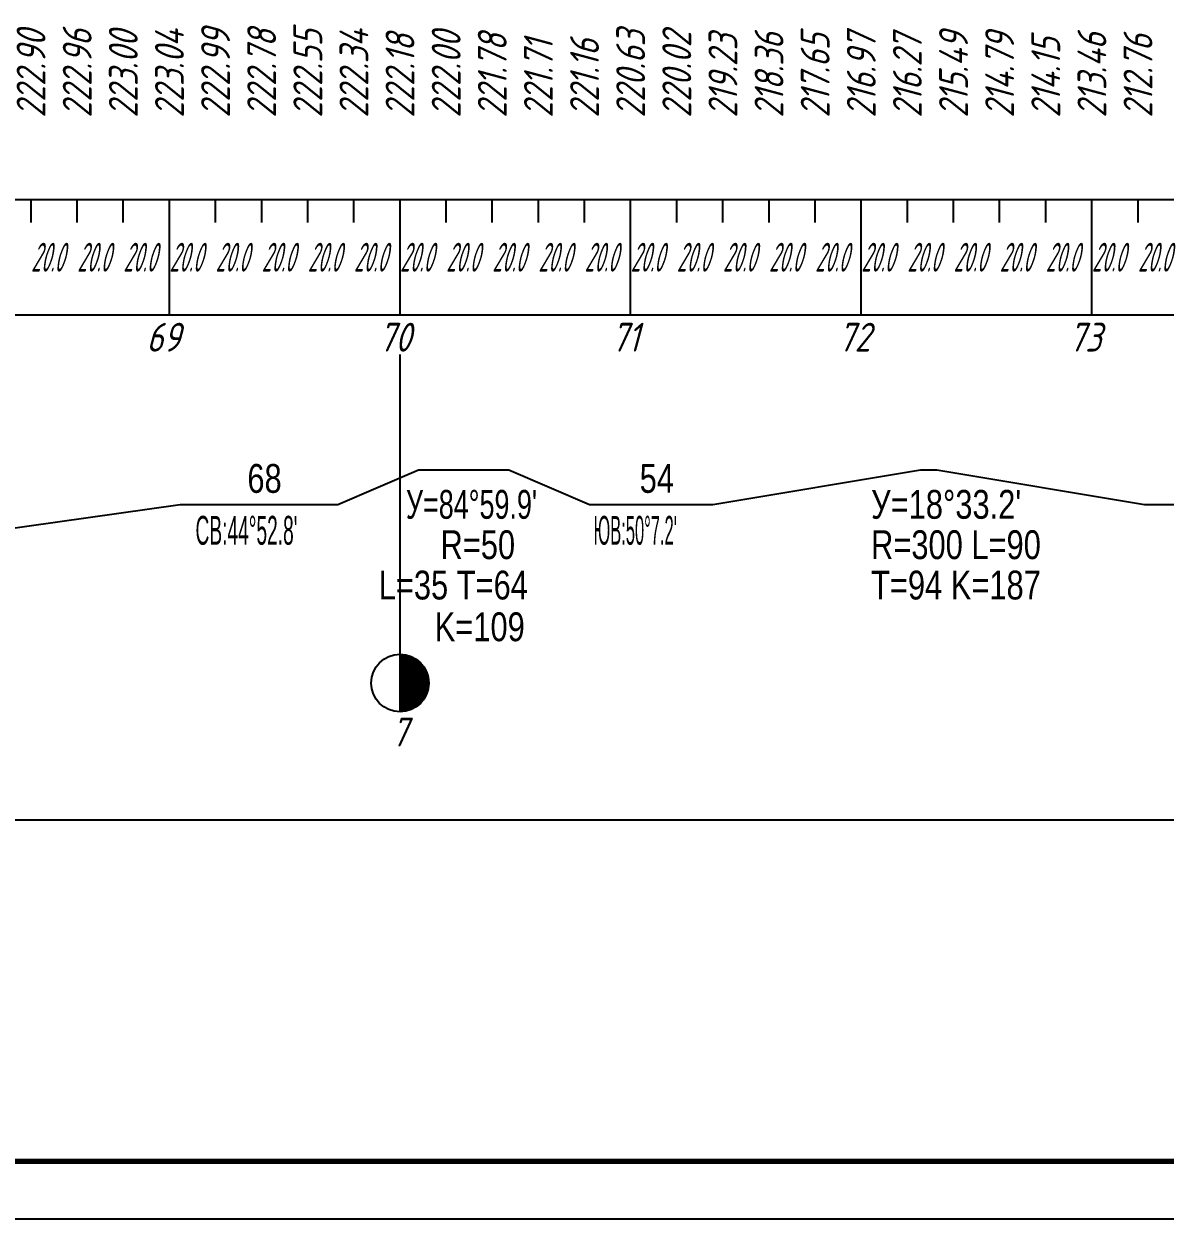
# Model space of a CAD drawing. Extents: x 2172 to 5772, y -842 to -248.
# Drawn here: x 3924 to 4022.9, y -842.5 to -738.8 of the extents above; entities that cross this region are included whole.
import ezdxf

# ---------------------------------------------------------------- set-up
doc = ezdxf.new("R2010")
doc.units = 0
doc.header["$MEASUREMENT"] = 0
doc.linetypes.add('CONTI', pattern=[0])
doc.linetypes.add('TP0', pattern=[0])
doc.layers.get('0').update_dxf_attribs({"linetype": 'CONTINUOUS'})
for name, color, linetype in [('RAMKA', 7, 'CONTI'), ('ПИКЕТЫ', 7, 'CONTINUOUS'), ('ТАБЛИЦА', 7, 'CONTINUOUS'), ('ЧЕРНЫЕ_ОТМЕТКИ', 7, 'CONTINUOUS')]:
    doc.layers.add(name, color=color, linetype=linetype)
doc.styles.add('ГОСТ', font='gost.TTF', dxfattribs={"oblique": 15, "height": 1})

msp = doc.modelspace()

# ---------------------------------------------------------------- linework, layer by layer
at = {"linetype": 'Continuous'}
for p, q in [((3396.6, -754.04), (4356.6, -754.04)), ((3396.6, -764.04), (4356.6, -764.04)), ((3331.6, -807.85), (4356.6, -807.85))]:
    msp.add_line(p, q, dxfattribs=at)
at = {"linetype": 'TP0'}
msp.add_line((4641.6, -842.48), (3301.6, -842.48), dxfattribs=at)
msp.add_line((4641.6, -842.48), (3301.6, -842.48), dxfattribs=at)
at = {"layer": 'RAMKA', "color": 250, "lineweight": 70}
msp.add_line((4636.6, -837.48), (3321.6, -837.48), dxfattribs=at)
at = {"layer": 'ТАБЛИЦА'}
for p, q in [((3956.6, -798.48), (3956.6, -767.48)), ((3956.6, -793.48), (3956.6, -798.48)), ((3956.7, -793.48), (3956.7, -798.48)), ((3956.8, -793.49), (3956.8, -798.47)), ((3956.9, -793.5), (3956.9, -798.46)), ((3957, -793.51), (3957, -798.45)), ((3957.1, -793.53), (3957.1, -798.43)), ((3957.2, -793.55), (3957.2, -798.4)), ((3957.3, -793.58), (3957.3, -798.38)), ((3957.4, -793.61), (3957.4, -798.35)), ((3957.5, -793.65), (3957.5, -798.31)), ((3957.6, -793.69), (3957.6, -798.27)), ((3957.7, -793.73), (3957.7, -798.22)), ((3957.8, -793.78), (3957.8, -798.17)), ((3957.9, -793.84), (3957.9, -798.11)), ((3958, -793.91), (3958, -798.05)), ((3958.1, -793.98), (3958.1, -797.98)), ((3958.2, -794.06), (3958.2, -797.9)), ((3958.3, -794.14), (3958.3, -797.81)), ((3958.4, -794.24), (3958.4, -797.71)), ((3958.5, -794.35), (3958.5, -797.6)), ((3958.6, -794.48), (3958.6, -797.48)), ((3958.7, -794.62), (3958.7, -797.33)), ((3958.8, -794.79), (3958.8, -797.17)), ((3958.9, -795), (3958.9, -796.96)), ((3959, -795.28), (3959, -796.68))]:
    msp.add_line(p, q, dxfattribs=at)
msp.add_circle((3956.6, -795.98), 2.5, dxfattribs=at)
at = {"layer": 'ЧЕРНЫЕ_ОТМЕТКИ'}
for p, q in [((3924.6, -756.04), (3924.6, -754.04)), ((3928.6, -756.04), (3928.6, -754.04)), ((3932.6, -756.04), (3932.6, -754.04)), ((3936.6, -764.04), (3936.6, -754.04)), ((3940.6, -756.04), (3940.6, -754.04)), ((3944.6, -756.04), (3944.6, -754.04)), ((3948.6, -756.04), (3948.6, -754.04)), ((3952.6, -756.04), (3952.6, -754.04)), ((3956.6, -764.04), (3956.6, -754.04)), ((3960.6, -756.04), (3960.6, -754.04)), ((3964.6, -756.04), (3964.6, -754.04)), ((3968.6, -756.04), (3968.6, -754.04)), ((3972.6, -756.04), (3972.6, -754.04)), ((3976.6, -764.04), (3976.6, -754.04)), ((3980.6, -756.04), (3980.6, -754.04)), ((3984.6, -756.04), (3984.6, -754.04)), ((3988.6, -756.04), (3988.6, -754.04)), ((3992.6, -756.04), (3992.6, -754.04)), ((3996.6, -764.04), (3996.6, -754.04)), ((4000.6, -756.04), (4000.6, -754.04)), ((4004.6, -756.04), (4004.6, -754.04)), ((4008.6, -756.04), (4008.6, -754.04)), ((4012.6, -756.04), (4012.6, -754.04)), ((4016.6, -764.04), (4016.6, -754.04)), ((4020.6, -756.04), (4020.6, -754.04)), ((3951.2, -780.48), (3958.2, -777.48)), ((3958.2, -777.48), (3966.03, -777.48)), ((3966.03, -777.48), (3973.03, -780.48)), ((3983.73, -780.48), (4001.73, -777.48)), ((4001.73, -777.48), (4003.16, -777.48)), ((4003.16, -777.48), (4021.16, -780.48)), ((3916.52, -783.48), (3937.52, -780.48)), ((3937.52, -780.48), (3951.2, -780.48)), ((3973.03, -780.48), (3983.73, -780.48)), ((4021.16, -780.48), (4040.66, -780.48))]:
    msp.add_line(p, q, dxfattribs=at)

# ---------------------------------------------------------------- texts
at = {"layer": 'ПИКЕТЫ', "style": 'ГОСТ', "oblique": 15}
for s, p in [('69', (3934.6, -767.23)), ('70', (3954.76, -767.23)), ('71', (3974.93, -767.23)), ('72', (3994.6, -767.23)), ('73', (4014.6, -767.23))]:
    msp.add_text(s, height=2.5, dxfattribs=at).set_placement(p)
at = {"layer": 'ТАБЛИЦА', "style": 'ГОСТ', "oblique": 15}
msp.add_text('7', height=2.5, dxfattribs=at).set_placement((3955.85, -801.48))
at = {"layer": 'ЧЕРНЫЕ_ОТМЕТКИ', "style": 'ГОСТ', "oblique": 15}
for s, p in [('222.90', (3925.85, -746.94)), ('222.96', (3929.85, -746.94)), ('223.00', (3933.85, -746.94)), ('223.04', (3937.85, -746.94)), ('222.99', (3941.85, -746.94)), ('222.78', (3945.85, -746.94)), ('222.55', (3949.85, -746.94)), ('222.34', (3953.85, -746.94)), ('222.00', (3961.85, -746.94)), ('220.63', (3977.85, -746.94)), ('220.02', (3981.85, -746.94)), ('217.65', (3993.85, -746.94)), ('216.97', (3997.85, -746.94)), ('215.49', (4005.85, -746.94)), ('222.18', (3957.85, -746.94)), ('221.78', (3965.85, -746.94)), ('221.71', (3969.85, -746.94)), ('221.16', (3973.85, -746.94)), ('219.23', (3985.85, -746.94)), ('218.36', (3989.85, -746.94)), ('216.27', (4001.85, -746.94)), ('214.79', (4009.85, -746.94)), ('214.15', (4013.85, -746.94)), ('213.46', (4017.85, -746.94)), ('212.76', (4021.85, -746.94))]:
    msp.add_text(s, height=2.5, rotation=90, dxfattribs=at).set_placement(p)
at = {"layer": 'ЧЕРНЫЕ_ОТМЕТКИ', "style": 'ГОСТ', "oblique": 15, "width": 0.6}
for p in [(3924.6, -760.29), (3928.6, -760.29), (3932.6, -760.29), (3936.6, -760.29), (3940.6, -760.29), (3944.6, -760.29), (3948.6, -760.29), (3952.6, -760.29), (3956.6, -760.29), (3960.6, -760.29), (3964.6, -760.29), (3968.6, -760.29), (3972.6, -760.29), (3976.6, -760.29), (3980.6, -760.29), (3984.6, -760.29), (3988.6, -760.29), (3992.6, -760.29), (3996.6, -760.29), (4000.6, -760.29), (4004.6, -760.29), (4008.6, -760.29), (4012.6, -760.29), (4016.6, -760.29), (4020.6, -760.29)]:
    msp.add_text('20.0', height=2.5, dxfattribs=at).set_placement(p)
at = {"layer": 'ЧЕРНЫЕ_ОТМЕТКИ'}
for s, width, p in [('68', 0.8, (3943.36, -779.48)), ('54', 0.8, (3977.38, -779.48)), ("У=84°59.9'", 0.698722, (3957.11, -781.73)), ("У=18°33.2'", 0.8, (3997.45, -781.73)), ("СВ:44°52.8'", 0.497214, (3938.86, -783.98)), ("ЮВ:50°7.2'", 0.428145, (3973.38, -783.98)), ('R=50', 0.8, (3960.11, -785.23)), ('R=300 L=90', 0.8, (3997.45, -785.23)), ('L=35 T=64', 0.8, (3954.75, -788.73)), ('T=94 K=187', 0.8, (3997.45, -788.73)), ('K=109', 0.8, (3959.61, -792.35))]:
    msp.add_text(s, height=2.5, dxfattribs=dict(at, width=width)).set_placement(p)

doc.saveas('drawing.dxf')
